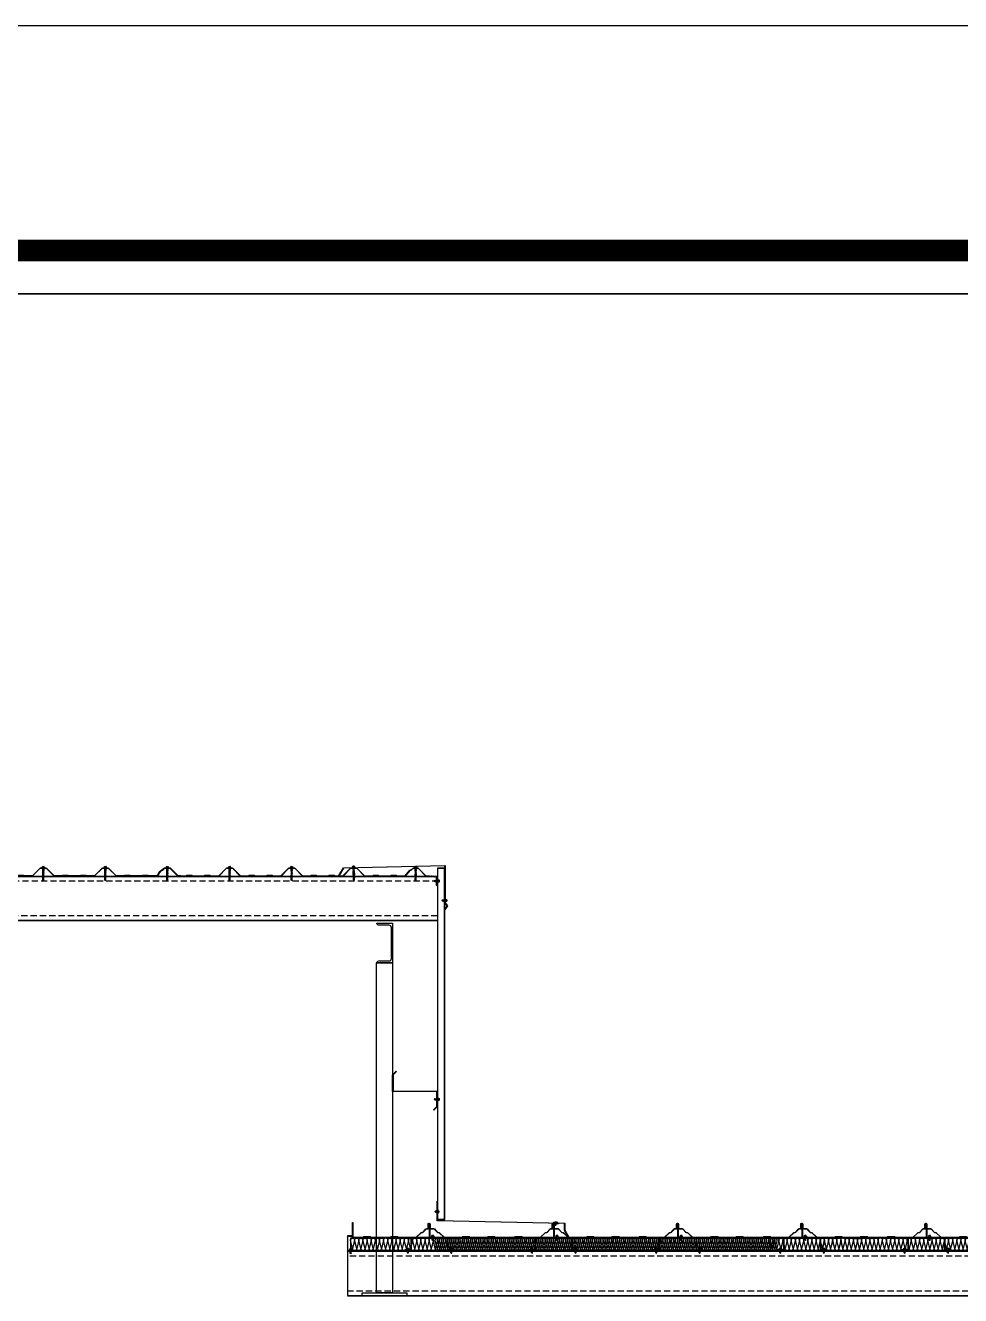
# Model space of a CAD drawing. Header units: inches. Extents: x 315041 to 662841, y -45540 to -35018.
# Drawn here: x 331220.1 to 331257.8, y -36212.3 to -36161.1 of the extents above; entities that cross this region are included whole.
import ezdxf

# ---------------------------------------------------------------- set-up
doc = ezdxf.new("R2010")
doc.units = ezdxf.units.IN
doc.header["$MEASUREMENT"] = 0
doc.linetypes.add('HIDDEN', pattern=[0.375, 0.25, -0.125])
for name, color, linetype in [('2', 2, 'Continuous'), ('3', 3, 'Continuous'), ('7', 7, 'Continuous'), ('BAO KHUNG', 31, 'Continuous'), ('DIM', 8, 'Continuous'), ('flashing', 6, 'Continuous'), ('FLAT BAR', 1, 'Continuous'), ('STRUCTURE', 1, 'Continuous')]:
    doc.layers.add(name, color=color, linetype=linetype)

# ---------------------------------------------------------------- blocks, each defined once
blk = doc.blocks.new('Short_Self_drilling')
at = {"layer": 'STRUCTURE', "color": 1, "linetype": 'Continuous'}
for p, q in [((6.4, 1.7), (-6.4, 1.7)), ((5.1, 3.8), (-5.1, 3.8)), ((-2.6, 2.9), (-5.1, 2.9)), ((-3.4, 3.8), (-3.4, 6.8)), ((3, 7.2), (-3, 7.2)), ((2.6, 2.9), (-2.6, 2.9)), ((-2.1, 2.8), (-2.1, 2.9)), ((6.3, 0), (0, 0)), ((2.2, 2.8), (2.2, 2.9)), ((2.2, -0.5), (2.2, 0)), ((5.1, 2.9), (2.6, 2.9)), ((3.4, 3.8), (3.4, 6.8)), ((3, -1.2), (-2.7, -0.2)), ((3, -2.7), (-2.7, -1.8)), ((3, -4.2), (-2.7, -3.3)), ((3, -5.8), (-2.7, -4.8)), ((3, -7.3), (-2.7, -6.3)), ((-1.9, -8), (-2.7, -7.9)), ((-2.1, -1.4), (-2.1, -0.9)), ((-2.1, -2.9), (-2.1, -2.4)), ((-2.1, -4.4), (-2.1, -3.9)), ((-2.1, -6), (-2.1, -5.4)), ((-2.1, -7.5), (-2.1, -7)), ((-2.1, -12.3), (-2.1, -8.5)), ((3, -8.8), (-1.1, -8.1)), ((2.1, -12.3), (2.1, -9.1)), ((2.2, -2), (2.2, -1.5)), ((2.2, -3.6), (2.2, -3)), ((2.2, -5.1), (2.2, -4.6)), ((2.2, -6.6), (2.2, -6.1)), ((2.2, -8.1), (2.2, -7.6))]:
    blk.add_line(p, q, dxfattribs=at)
blk.add_lwpolyline([(6.4, 1.3), (6.4, 1.7), (2.1, 2.8), (-2.1, 2.8), (-6.4, 1.7), (-6.4, 1.3)], close=True, dxfattribs=at)
for points in [[(-6.4, 1.3, -0.088869), (-6.3, 0), (0, 0)], [(-0.1, 3.8), (-0.3, 6.2, 0.338878), (-3.1, 6.2), (-3.3, 3.8)], [(3.3, 3.8), (3.1, 6.2, 0.338878), (0.3, 6.2), (0.1, 3.8)], [(2.1, -12.3), (0.2, -14.2, -0.333596), (-0.2, -14.2), (-2.1, -12.3)], [(-0.1, -14), (-1, -12.2, -0.148657), (-1.4, -11.2), (-2, -7.7, -0.815006), (-1.2, -7.8, 0.150833), (-0.8, -8.7)], [(2.1, -12.3), (1.7, -11.7, 0.52242), (0.9, -11.7), (-0.2, -14.2)]]:
    blk.add_lwpolyline(points, format="xyb", dxfattribs=at)
for points in [[(3, -1.2), (2.2, -1.5), (-2.1, -0.8), (-2.7, -0.2), (-2.4, 0)], [(3, -2.7), (2.2, -3), (-2.1, -2.4), (-2.7, -1.8), (-2.1, -1.4), (2.2, -2), (3, -2.7)], [(3, -4.2), (2.2, -4.6), (-2.1, -3.9), (-2.7, -3.3), (-2.1, -2.9), (2.2, -3.6), (3, -4.2)], [(3, -5.8), (2.2, -6.1), (-2.1, -5.4), (-2.7, -4.8), (-2.1, -4.4), (2.2, -5.1), (3, -5.8)], [(3, -7.3), (2.2, -7.6), (-2.1, -7), (-2.7, -6.3), (-2.1, -6), (2.2, -6.6), (3, -7.3)], [(-1.8, -8.5), (-2.1, -8.5), (-2.7, -7.9), (-2.1, -7.5), (-1.8, -7.5)], [(-1.3, -7.6), (2.2, -8.1), (3, -8.8)], [(-1.2, 0), (2.2, -0.5), (3, -1.2)], [(3, -8.8), (2.2, -9.1), (-0.8, -8.7)]]:
    blk.add_lwpolyline(points, dxfattribs=at)
for centre, radius, start, end in [((-5, 3.3), 0.455, 109.7949, 250.2674), ((-3, 6.8), 0.429, 90.0311, 180.0311), ((3, 6.8), 0.429, 0.0311, 90.0311), ((5.1, 3.3), 0.435, 279.7276, 80.3347), ((10, 0.2), 3.74, 162.2963, 182.6103)]:
    blk.add_arc(centre, radius, start, end, dxfattribs=at)
blk = doc.blocks.new('A$C5F901649')
at = {"color": 3, "ltscale": 15}
blk.add_lwpolyline([(39.2, 32.6), (34, 32.6, -0.414214), (33.7, 32.9), (33.7, 38.9, 1), (31.7, 38.9), (31.7, 34.1, 0.564916), (32.7, 34.1), (32.7, 36.8), (33, 36.8), (33, 34.1, -0.737932), (31.3, 34.1), (31.3, 38.9, -1), (34, 38.9), (34, 32.9), (39.2, 32.9, -0.207596), (39.9, 32.6), (44.2, 28, 0.207596), (44.5, 27.9), (45.8, 27.9, -0.246585), (46.6, 27.5), (52.9, 21.7, 0.246585), (53.2, 21.6), (76.4, 21.6, 0.095415), (76.5, 21.6), (77.9, 22.2, -0.095415), (78.3, 22.2), (86.4, 22.2, -0.095415), (86.7, 22.2), (88.2, 21.6, 0.095415), (88.3, 21.6), (110.2, 21.6, 0.095415), (110.3, 21.6), (111.8, 22.2, -0.095415), (112.1, 22.2), (120.2, 22.2, -0.095415), (120.6, 22.2), (122, 21.6, 0.095415), (122.1, 21.6), (146.7, 21.6, 0.095415), (146.8, 21.6), (148.3, 22.2, -0.095415), (148.6, 22.2), (156.7, 22.2, -0.095415), (157.1, 22.2), (158.5, 21.6, 0.095415), (158.6, 21.6), (181.8, 21.6, 0.246585), (182.1, 21.7), (188.4, 27.5, -0.246585), (189.2, 27.9), (190.5, 27.9, 0.207596), (190.8, 28), (195.1, 32.6, -0.207596), (195.8, 32.9), (200, 32.9), (200, 38.9, 1), (199.3, 38.9), (199.3, 34.9, 1), (199.5, 34.9, -0.067331), (199.4, 35.9), (199.4, 37.3), (199.7, 37.3), (199.7, 36, 0.039103), (199.9, 34.9, -1), (199, 34.9), (199, 38.9, -1), (200.3, 38.9), (200.3, 32.9, -0.414214), (200, 32.6), (195.8, 32.6, 0.207596), (195.3, 32.4), (191, 27.8, -0.207596), (190.5, 27.6), (189.2, 27.6, 0.246585), (188.6, 27.3), (182.4, 21.5, -0.246585), (181.8, 21.2), (158.6, 21.2, -0.095415), (158.4, 21.3), (157, 21.9, 0.095415), (156.7, 21.9), (148.6, 21.9, 0.095415), (148.4, 21.9), (147, 21.3, -0.095415), (146.7, 21.2), (122.1, 21.2, -0.095415), (121.9, 21.3), (120.5, 21.9, 0.095415), (120.2, 21.9), (112.1, 21.9, 0.095415), (111.9, 21.9), (110.5, 21.3, -0.095415), (110.2, 21.2), (88.3, 21.2, -0.095415), (88, 21.3), (86.6, 21.9, 0.095415), (86.4, 21.9), (78.3, 21.9, 0.095415), (78, 21.9), (76.6, 21.3, -0.095415), (76.4, 21.2), (53.2, 21.2, -0.246585), (52.6, 21.5), (46.4, 27.3, 0.246585), (45.8, 27.6), (44.5, 27.6, -0.207596), (44, 27.8), (39.7, 32.4, 0.207596)], format="xyb", close=True, dxfattribs=at)
at = {"layer": 'FLAT BAR'}
blk.add_lwpolyline([(33.3, 38.9, 1), (32, 38.9), (32, 35), (31.7, 35), (31.7, 38.9, -1), (33.7, 38.9), (33.7, 32.6), (38.8, 32.6), (38.8, 32.2), (33.7, 32.2), (33.7, 21.6), (41.8, 21.6), (41.8, 21.2), (33.3, 21.2)], format="xyb", close=True, dxfattribs=at)
at = {"layer": 'FLAT BAR', "linetype": 'Continuous'}
blk.add_lwpolyline([(66.7, 4.6), (58.3, 4.6), (58.3, 21.2), (8.3, 21.2), (8.3, 4.6), (0, 4.6), (0, 3.6), (9.3, 3.6), (9.3, 20.2), (57.3, 20.2), (57.3, 3.6), (66.7, 3.6)], close=True, dxfattribs=at)
at = {"color": 1}
for p, xscale, yscale, zscale, rotation in [((37.7, 21.6), 0.3199999990920701, 0.3200000000651926, 0.3200000002560967, 359.9688729036745), ((4.2, 4.6), -0.3200000000824856, 0.3199999998323619, 0.32, 0.03112738804631476), ((62.5, 4.6), -0.3200000000824856, 0.3199999998323619, 0.32, 0.03112738804631476)]:
    blk.add_blockref('Short_Self_drilling', p, dxfattribs=dict(at, xscale=xscale, yscale=yscale, zscale=zscale, rotation=rotation))
blk = doc.blocks.new('A$C26A6701F')
at = {"layer": 'STRUCTURE', "color": 1, "linetype": 'Continuous'}
for p, q in [((0, 17.2), (1.3, 17.5)), ((0, 17.1), (0, 17.2)), ((0, 17.2), (4, 17.2)), ((4, 17.1), (0, 17.1)), ((0.4, 17.8), (3.6, 17.8)), ((0.4, 17.6), (1.2, 17.6)), ((0.9, 17.8), (0.9, 18.8)), ((1, 17.8), (1, 18.6)), ((1.1, 18.9), (2.9, 18.9)), ((1.2, 17.6), (2.8, 17.6)), ((1.3, 17.5), (1.3, 17.6)), ((1.3, 17.5), (2.7, 17.5)), ((1.9, 18.6), (2, 17.8)), ((2, 17.8), (2.1, 18.6)), ((2.7, 17.5), (2.7, 17.6)), ((2.7, 17.5), (4, 17.2)), ((2.8, 17.6), (3.6, 17.6)), ((3, 18.6), (3, 17.8)), ((3.1, 17.8), (3.1, 18.8)), ((4, 17.2), (4, 17.1)), ((3.9, 16.7), (0.1, 16.7)), ((1, 6.2), (2.8, 6.5)), ((1.3, 6.4), (1, 6.2)), ((1, 6.2), (1.3, 6.1)), ((1.3, 6), (1, 5.8)), ((1, 5.8), (2.8, 6)), ((1, 5.8), (1.3, 5.6)), ((1, 5.3), (2.8, 5.6)), ((1.3, 5.5), (1, 5.3)), ((1, 5.3), (1.3, 5.2)), ((1, 4.8), (2.8, 5.1)), ((1.3, 5), (1, 4.8)), ((1, 4.8), (1.3, 4.7)), ((1, 4.3), (2.8, 4.6)), ((1.3, 4.5), (1, 4.3)), ((1, 4.3), (1.3, 4.2)), ((1.3, 4.1), (1, 3.9)), ((1, 3.9), (2.8, 4.1)), ((1, 3.9), (1.3, 3.8)), ((1.3, 3.6), (1, 3.4)), ((1, 3.4), (2.3, 3.6)), ((1, 3.4), (1.3, 3.3)), ((1.2, 16.7), (1.1, 16.7)), ((1.1, 16.7), (1.4, 16.6)), ((1.1, 16.7), (1.4, 16.7)), ((1.1, 16.2), (2.9, 16.5)), ((1.4, 16.4), (1.1, 16.2)), ((1.1, 16.2), (1.4, 16.1)), ((1.1, 15.7), (2.9, 16)), ((1.4, 15.9), (1.1, 15.7)), ((1.1, 15.7), (1.4, 15.6)), ((1.4, 15.5), (1.1, 15.2)), ((1.1, 15.2), (2.9, 15.5)), ((1.1, 15.2), (1.4, 15.1)), ((1.4, 15), (1.1, 14.8)), ((1.1, 14.8), (2.9, 15)), ((1.1, 14.8), (1.4, 14.7)), ((1.1, 14.3), (2.9, 14.6)), ((1.4, 14.5), (1.1, 14.3)), ((1.1, 14.3), (1.4, 14.2)), ((1.1, 13.8), (2.9, 14.1)), ((1.4, 14), (1.1, 13.8)), ((1.1, 13.8), (1.4, 13.7)), ((1.4, 13.6), (1.1, 13.3)), ((1.1, 13.3), (2.9, 13.6)), ((1.1, 13.3), (1.4, 13.2)), ((1.1, 12.9), (2.9, 13.2)), ((1.4, 13.1), (1.1, 12.9)), ((1.1, 12.9), (1.4, 12.8)), ((1.1, 12.4), (2.9, 12.7)), ((1.4, 12.6), (1.1, 12.4)), ((1.1, 12.4), (1.4, 12.3)), ((1.1, 11.9), (2.9, 12.2)), ((1.4, 12.1), (1.1, 11.9)), ((1.1, 11.9), (1.4, 11.8)), ((1.4, 11.7), (1.1, 11.5)), ((1.1, 11.5), (2.9, 11.7)), ((1.1, 11.5), (1.4, 11.3)), ((1.1, 11), (2.9, 11.3)), ((1.4, 11.2), (1.1, 11)), ((1.1, 11), (1.3, 10.9)), ((1.1, 10.5), (2.9, 10.8)), ((1.4, 10.7), (1.1, 10.5)), ((1.1, 10.5), (1.3, 10.4)), ((1.1, 10), (2.9, 10.3)), ((1.3, 10.2), (1.1, 10)), ((1.1, 10), (1.3, 9.9)), ((1.3, 9.8), (1.1, 9.6)), ((1.1, 9.6), (2.9, 9.8)), ((1.1, 9.6), (1.3, 9.4)), ((1.1, 9.1), (2.8, 9.4)), ((1.3, 9.3), (1.1, 9.1)), ((1.1, 9.1), (1.3, 9)), ((1.1, 8.6), (2.8, 8.9)), ((1.3, 8.8), (1.1, 8.6)), ((1.1, 8.6), (1.3, 8.5)), ((1.1, 8.1), (2.8, 8.4)), ((1.3, 8.3), (1.1, 8.1)), ((1.1, 8.1), (1.3, 8)), ((1.3, 7.9), (1.1, 7.7)), ((1.1, 7.7), (2.8, 7.9)), ((1.1, 7.7), (1.3, 7.5)), ((1.1, 7.2), (2.8, 7.5)), ((1.3, 7.4), (1.1, 7.2)), ((1.1, 7.2), (1.3, 7.1)), ((1.1, 6.7), (2.8, 7)), ((1.3, 6.9), (1.1, 6.7)), ((1.1, 6.7), (1.3, 6.6)), ((1.3, 10.7), (1.3, 10.9)), ((1.3, 10.4), (2.7, 10.6)), ((2.7, 10.4), (1.3, 10.2)), ((1.3, 10.2), (1.3, 10.4)), ((1.3, 9.9), (2.7, 10.1)), ((2.7, 9.9), (1.3, 9.8)), ((1.3, 9.9), (1.3, 9.8)), ((1.3, 9.4), (2.7, 9.6)), ((2.6, 9.5), (1.3, 9.3)), ((1.3, 9.3), (1.3, 9.4)), ((1.3, 9), (2.7, 9.2)), ((2.6, 9), (1.3, 8.8)), ((1.3, 8.8), (1.3, 9)), ((1.3, 8.5), (2.7, 8.7)), ((2.6, 8.5), (1.3, 8.3)), ((1.3, 8.3), (1.3, 8.5)), ((1.3, 8), (2.7, 8.2)), ((2.6, 8), (1.3, 7.9)), ((1.3, 7.9), (1.3, 8)), ((1.3, 7.5), (2.7, 7.7)), ((2.6, 7.6), (1.3, 7.4)), ((1.3, 7.4), (1.3, 7.5)), ((1.3, 7.1), (2.7, 7.3)), ((2.6, 7.1), (1.3, 6.9)), ((1.3, 6.9), (1.3, 7.1)), ((1.3, 6.6), (2.7, 6.8)), ((2.6, 6.6), (1.3, 6.4)), ((1.3, 6.4), (1.3, 6.6)), ((1.3, 6.1), (2.6, 6.3)), ((2.6, 6.1), (1.3, 6)), ((1.3, 6), (1.3, 6.1)), ((1.3, 5.6), (2.6, 5.8)), ((2.6, 5.7), (1.3, 5.5)), ((1.3, 5.5), (1.3, 5.6)), ((1.3, 5.2), (2.6, 5.4)), ((2.6, 5.2), (1.3, 5)), ((1.3, 5), (1.3, 5.2)), ((1.3, 4.7), (2.6, 4.9)), ((2.6, 4.7), (1.3, 4.5)), ((1.3, 4.5), (1.3, 4.7)), ((1.3, 4.2), (2.6, 4.4)), ((2.6, 4.3), (1.3, 4.1)), ((1.3, 4.1), (1.3, 4.2)), ((1.3, 3.8), (2.6, 3.9)), ((1.3, 3.6), (1.3, 3.8)), ((2.3, 3.7), (1.3, 3.6)), ((1.3, 3.3), (2.2, 3.4)), ((1.3, 0.6), (1.3, 3.3)), ((1.3, 0.6), (1.4, 0.8)), ((1.3, 0.6), (1.9, 0)), ((1.4, 16.6), (2.4, 16.7)), ((2.7, 16.6), (1.4, 16.4)), ((1.4, 16.4), (1.4, 16.6)), ((1.4, 16.1), (2.7, 16.3)), ((2.7, 16.1), (1.4, 15.9)), ((1.4, 15.9), (1.4, 16.1)), ((1.4, 15.6), (2.7, 15.8)), ((2.7, 15.6), (1.4, 15.5)), ((1.4, 15.5), (1.4, 15.6)), ((1.4, 15.1), (2.7, 15.3)), ((2.7, 15.2), (1.4, 15)), ((1.4, 15), (1.4, 15.1)), ((1.4, 14.7), (2.7, 14.9)), ((2.7, 14.7), (1.4, 14.5)), ((1.4, 14.5), (1.4, 14.7)), ((1.4, 14.2), (2.7, 14.4)), ((2.7, 14.2), (1.4, 14)), ((1.4, 14), (1.4, 14.2)), ((1.4, 13.7), (2.7, 13.9)), ((2.7, 13.7), (1.4, 13.6)), ((1.4, 13.6), (1.4, 13.7)), ((1.4, 13.2), (2.7, 13.4)), ((2.7, 13.3), (1.4, 13.1)), ((1.4, 13.2), (1.4, 13.1)), ((1.4, 12.8), (2.7, 13)), ((2.7, 12.8), (1.4, 12.6)), ((1.4, 12.6), (1.4, 12.8)), ((1.4, 12.3), (2.7, 12.5)), ((2.7, 12.3), (1.4, 12.1)), ((1.4, 12.1), (1.4, 12.3)), ((1.4, 11.8), (2.7, 12)), ((2.7, 11.8), (1.4, 11.7)), ((1.4, 11.7), (1.4, 11.8)), ((1.4, 11.3), (2.7, 11.5)), ((2.7, 11.4), (1.4, 11.2)), ((1.4, 11.2), (1.4, 11.3)), ((1.3, 10.9), (2.7, 11.1)), ((2.7, 10.9), (1.4, 10.7)), ((1.7, 0.8), (2, 0)), ((2, 0), (2.6, 0.6)), ((2, 0.1), (2.3, 0.6)), ((2.4, 1), (2.6, 3.7)), ((2.6, 3.8), (2.5, 3.8)), ((2.5, 3.6), (2.8, 3.7)), ((2.5, 3.5), (2.6, 3.5)), ((2.6, 9.5), (2.7, 9.6)), ((2.6, 9.5), (2.8, 9.4)), ((2.6, 9), (2.6, 9.2)), ((2.6, 9), (2.8, 8.9)), ((2.6, 8.5), (2.6, 8.7)), ((2.6, 8.5), (2.8, 8.4)), ((2.6, 8), (2.6, 8.2)), ((2.6, 8), (2.8, 7.9)), ((2.6, 7.6), (2.6, 7.7)), ((2.6, 7.6), (2.8, 7.5)), ((2.6, 7.1), (2.6, 7.3)), ((2.6, 7.1), (2.8, 7)), ((2.6, 6.6), (2.6, 6.8)), ((2.6, 6.6), (2.8, 6.5)), ((2.6, 6.3), (2.8, 6.5)), ((2.6, 6.1), (2.6, 6.3)), ((2.6, 6.1), (2.8, 6)), ((2.6, 5.8), (2.8, 6)), ((2.6, 5.7), (2.6, 5.8)), ((2.6, 5.7), (2.8, 5.6)), ((2.6, 5.4), (2.8, 5.6)), ((2.6, 5.2), (2.6, 5.4)), ((2.6, 5.2), (2.8, 5.1)), ((2.6, 4.9), (2.8, 5.1)), ((2.6, 4.7), (2.6, 4.9)), ((2.6, 4.7), (2.8, 4.6)), ((2.6, 4.4), (2.8, 4.6)), ((2.6, 4.3), (2.6, 4.4)), ((2.8, 4.1), (2.6, 4.3)), ((2.6, 3.9), (2.8, 4.1)), ((2.6, 3.8), (2.6, 3.9)), ((2.8, 3.7), (2.6, 3.8)), ((2.6, 3.5), (2.8, 3.7)), ((2.6, 0.6), (2.6, 3.5)), ((2.7, 16.6), (2.7, 16.7)), ((2.7, 16.6), (2.9, 16.5)), ((2.7, 16.3), (2.9, 16.5)), ((2.7, 16.1), (2.7, 16.3)), ((2.7, 16.1), (2.9, 16)), ((2.7, 15.8), (2.9, 16)), ((2.7, 15.6), (2.7, 15.8)), ((2.7, 15.6), (2.9, 15.5)), ((2.7, 15.3), (2.9, 15.5)), ((2.7, 15.2), (2.7, 15.3)), ((2.7, 15.2), (2.9, 15)), ((2.7, 14.9), (2.9, 15)), ((2.7, 14.7), (2.7, 14.9)), ((2.7, 14.7), (2.9, 14.6)), ((2.7, 14.4), (2.9, 14.6)), ((2.7, 14.2), (2.7, 14.4)), ((2.7, 14.2), (2.9, 14.1)), ((2.7, 13.9), (2.9, 14.1)), ((2.7, 13.7), (2.7, 13.9)), ((2.7, 13.7), (2.9, 13.6)), ((2.7, 13.4), (2.9, 13.6)), ((2.7, 13.4), (2.7, 13.3)), ((2.7, 13.3), (2.9, 13.2)), ((2.7, 13), (2.9, 13.2)), ((2.7, 12.8), (2.7, 13)), ((2.7, 12.8), (2.9, 12.7)), ((2.7, 12.5), (2.9, 12.7)), ((2.7, 12.3), (2.7, 12.5)), ((2.7, 12.3), (2.9, 12.2)), ((2.7, 12), (2.9, 12.2)), ((2.7, 11.8), (2.7, 12)), ((2.7, 11.8), (2.9, 11.7)), ((2.7, 11.5), (2.9, 11.7)), ((2.7, 11.4), (2.7, 11.5)), ((2.7, 11.4), (2.9, 11.3)), ((2.7, 11.1), (2.9, 11.3)), ((2.7, 10.9), (2.7, 11.1)), ((2.7, 10.9), (2.9, 10.8)), ((2.7, 10.6), (2.9, 10.8)), ((2.7, 10.4), (2.7, 10.6)), ((2.7, 10.4), (2.9, 10.3)), ((2.7, 10.1), (2.9, 10.3)), ((2.7, 10.1), (2.7, 9.9)), ((2.7, 9.9), (2.9, 9.8)), ((2.7, 9.6), (2.9, 9.8)), ((2.7, 9.2), (2.8, 9.4)), ((2.7, 8.7), (2.8, 8.9)), ((2.7, 8.2), (2.8, 8.4)), ((2.7, 7.7), (2.8, 7.9)), ((2.7, 7.3), (2.8, 7.5)), ((2.7, 6.8), (2.8, 7))]:
    blk.add_line(p, q, dxfattribs=at)
for centre, major_axis, ratio, start_param, end_param in [((-1.1, 16.7), (-0.822, 0.822), 1, 3.915086, 4.236522), ((0.4, 17.7), (0.0956, 0.0956), 1, 0.954633, 3.757756), ((1.1, 18.8), (-0.0943, 0.0943), 1, -0.785398, 0.785398), ((1.5, 18), (0.508, 0.508), 1, 0.131933, 1.438864), ((2.5, 18), (0.508, 0.508), 1, 0.131933, 1.438864), ((2.9, 18.8), (-0.0943, 0.0943), 1, 3.926991, 5.497787), ((3.6, 17.7), (-0.1, 0.1), 1, 2.701137, 5.152845), ((5.1, 16.7), (-1.15, 0.17), 0.90746, -0.177273, 0.177273), ((1.5, 0.7), (0.111, 0.111), 1, 6.085329, 8.011019), ((1.9, 0.1), (0.0625, 0.0625), 1, 3.247504, 4.535451), ((1.8, 3.7), (0.363, 0.363), 1, 4.808661, 5.407478), ((2.4, 3.7), (0.0836, 0.0836), 1, 5.766736, 8.502032), ((1.8, 1), (0.416, 0.416), 1, 4.859665, 5.449971)]:
    blk.add_ellipse(centre, major_axis=major_axis, ratio=ratio, start_param=start_param, end_param=end_param, dxfattribs=at)
blk = doc.blocks.new('A$C447833C5')
at = {"color": 3, "ltscale": 15}
blk.add_lwpolyline([(363.6, 6.1), (359.5, 6.1), (349.2, 16.4), (342.8, 16.4), (340, 13.8), (338.3, 13.8), (331.8, 6.1), (321, 6.1), (319.8, 6.7), (313.3, 6.7), (312.1, 6.1), (296.9, 6.1), (295.7, 6.7), (289.2, 6.7), (288, 6.1), (277.2, 6.1), (266.8, 16.4), (258.8, 16.4), (248.4, 6.1), (237.6, 6.1), (236.4, 6.7), (229.9, 6.7), (228.7, 6.1), (213.5, 6.1), (212.3, 6.7), (205.8, 6.7), (204.6, 6.1), (193.9, 6.1), (183.6, 16.4), (175.5, 16.4), (165.2, 6.1), (154.4, 6.1), (153.1, 6.7), (146.6, 6.7), (145.4, 6.1), (130.2, 6.1), (129, 6.7), (122.5, 6.7), (121.3, 6.1), (110.6, 6.1), (100.2, 16.4), (92.1, 16.4), (81.8, 6.1), (70.9, 6.1), (69.7, 6.7), (63.2, 6.7), (62, 6.1), (46.8, 6.1), (45.6, 6.7), (39.1, 6.7), (37.9, 6.1), (27.1, 6.1), (16.8, 16.4), (8.8, 16.4), (1.9, 11.2), (0.3, 6), (0, 6), (1.6, 11.3), (8.6, 16.7), (17, 16.7), (27.3, 6.4), (37.8, 6.4), (39, 7), (45.7, 7), (46.9, 6.4), (61.9, 6.4), (63.1, 7), (69.8, 7), (71, 6.4), (81.6, 6.4), (92, 16.7), (100.3, 16.7), (110.7, 6.4), (121.3, 6.4), (122.5, 7), (129.1, 7), (130.3, 6.4), (145.4, 6.4), (146.6, 7), (153.2, 7), (154.4, 6.4), (165.1, 6.4), (175.4, 16.7), (183.7, 16.7), (194, 6.4), (204.5, 6.4), (205.7, 7), (212.4, 7), (213.6, 6.4), (228.6, 6.4), (229.8, 7), (236.5, 7), (237.7, 6.4), (248.2, 6.4), (258.6, 16.7), (267, 16.7), (277.3, 6.4), (287.9, 6.4), (289.1, 7), (295.7, 7), (297, 6.4), (312, 6.4), (313.2, 7), (319.9, 7), (321.1, 6.4), (331.6, 6.4), (338.2, 14.1), (339.9, 14.1), (342.7, 16.7), (349.3, 16.7), (359.6, 6.4), (363.6, 6.4)], close=True, dxfattribs=at)
at = {"color": 9, "linetype": 'Continuous', "extrusion": (3.8442e-21, -5.24939e-09, 1)}
for p in [(94.2, 0, 0), (177.5, 0, 0), (260.8, 0, 0), (344, 0, 0)]:
    blk.add_blockref('A$C26A6701F', p, dxfattribs=at)
blk = doc.blocks.new('A$C2213260D')
at = {"color": 9, "ltscale": 0.5}
for points in [[(0, 8.3, -1), (3.3, 8.3), (1.7, 1.7)], [(6.7, 8.3), (5, 1.7), (3.3, 8.3, -1)], [(6.7, 8.3, -1), (10, 8.3), (8.3, 1.7)], [(10, 8.3, -1), (13.3, 8.3), (11.7, 1.7)], [(16.7, 8.3), (15, 1.7), (13.3, 8.3, -1)], [(16.7, 8.3, -1), (20, 8.3), (18.3, 1.7)], [(20, 8.3, -1), (23.3, 8.3), (21.7, 1.7)], [(26.7, 8.3), (25, 1.7), (23.3, 8.3, -1)], [(26.7, 8.5, -1), (30, 8.5), (28.3, 1.8)], [(30, 8.3, -1), (33.3, 8.3), (31.7, 1.7)], [(36.7, 8.3), (35, 1.7), (33.3, 8.3, -1)], [(36.7, 8.3, -1), (40, 8.3), (38.3, 1.7)], [(40, 8.3, -1), (43.3, 8.3), (41.7, 1.7)], [(46.7, 8.3), (45, 1.7), (43.3, 8.3, -1)], [(46.7, 8.3, -1), (50, 8.3), (48.3, 1.7)], [(50, 8.3, -1), (53.3, 8.3), (51.7, 1.7)], [(56.7, 8.3), (55, 1.7), (53.3, 8.3, -1)], [(56.7, 8.5, -1), (60, 8.5), (58.3, 1.8)], [(60, 8.3, -1), (63.3, 8.3), (61.7, 1.7)], [(66.7, 8.3), (65, 1.7), (63.3, 8.3, -1)], [(66.7, 8.3, -1), (70, 8.3), (68.3, 1.7)], [(70, 8.3, -1), (73.3, 8.3), (71.7, 1.7)], [(76.7, 8.3), (75, 1.7), (73.3, 8.3, -1)], [(76.7, 8.3, -1), (80, 8.3), (78.3, 1.7)], [(80, 8.3, -1), (83.3, 8.3), (81.7, 1.7)], [(86.7, 8.3), (85, 1.7), (83.3, 8.3, -1)], [(86.7, 8.5, -1), (90, 8.5), (88.3, 1.8)], [(90, 8.3, -1), (93.3, 8.3), (91.7, 1.7)], [(96.7, 8.3), (95, 1.7), (93.3, 8.3, -1)], [(96.7, 8.3, -1), (100, 8.3), (98.3, 1.7)], [(100, 8.3, -1), (103.3, 8.3), (101.7, 1.7)], [(106.7, 8.3), (105, 1.7), (103.3, 8.3, -1)], [(106.7, 8.3, -1), (110, 8.3), (108.3, 1.7)], [(110, 8.3, -1), (113.3, 8.3), (111.7, 1.7)], [(116.7, 8.3), (115, 1.7), (113.3, 8.3, -1)], [(116.7, 8.5, -1), (120, 8.5), (118.3, 1.8)], [(120, 8.3, -1), (123.3, 8.3), (121.7, 1.7)], [(126.7, 8.3), (125, 1.7), (123.3, 8.3, -1)], [(126.7, 8.3, -1), (130, 8.3), (128.3, 1.7)], [(130, 8.3, -1), (133.3, 8.3), (131.7, 1.7)], [(136.7, 8.3), (135, 1.7), (133.3, 8.3, -1)], [(136.7, 8.3, -1), (140, 8.3), (138.3, 1.7)], [(140, 8.3, -1), (143.3, 8.3), (141.7, 1.7)], [(146.7, 8.3), (145, 1.7), (143.3, 8.3, -1)], [(146.7, 8.5, -1), (150, 8.5), (148.3, 1.8)], [(150, 8.3, -1), (153.3, 8.3), (151.7, 1.7)], [(156.7, 8.3), (155, 1.7), (153.3, 8.3, -1)], [(156.7, 8.3, -1), (160, 8.3), (158.3, 1.7)], [(160, 8.3, -1), (163.3, 8.3), (161.7, 1.7)], [(166.7, 8.3), (165, 1.7), (163.3, 8.3, -1)], [(166.7, 8.3, -1), (170, 8.3), (168.3, 1.7)], [(170, 8.3, -1), (173.3, 8.3), (171.7, 1.7)], [(176.7, 8.3), (175, 1.7), (173.3, 8.3, -1)], [(176.7, 8.5, -1), (180, 8.5), (178.3, 1.8)], [(180, 8.3, -1), (183.3, 8.3), (181.7, 1.7)], [(186.7, 8.3), (185, 1.7), (183.3, 8.3, -1)], [(186.7, 8.3, -1), (190, 8.3), (188.3, 1.7)], [(190, 8.3, -1), (193.3, 8.3), (191.7, 1.7)], [(196.7, 8.3), (195, 1.7), (193.3, 8.3, -1)], [(196.7, 8.3, -1), (200, 8.3), (198.3, 1.7)], [(200, 8.3, -1), (203.3, 8.3), (201.7, 1.7)], [(206.7, 8.3), (205, 1.7), (203.3, 8.3, -1)], [(206.7, 8.5, -1), (210, 8.5), (208.3, 1.8)], [(210, 8.3, -1), (213.3, 8.3), (211.7, 1.7)], [(216.7, 8.3), (215, 1.7), (213.3, 8.3, -1)], [(216.7, 8.3, -1), (220, 8.3), (218.3, 1.7)], [(220, 8.3, -1), (223.3, 8.3), (221.7, 1.7)], [(226.7, 8.3), (225, 1.7), (223.3, 8.3, -1)], [(226.7, 8.3, -1), (230, 8.3), (228.3, 1.7)], [(230, 8.3, -1), (233.3, 8.3), (231.7, 1.7)], [(236.7, 8.3), (235, 1.7), (233.3, 8.3, -1)], [(236.7, 8.5, -1), (240, 8.5), (238.3, 1.8)], [(240, 8.3, -1), (243.3, 8.3), (241.7, 1.7)], [(246.7, 8.3), (245, 1.7), (243.3, 8.3, -1)], [(246.7, 8.3, -1), (250, 8.3), (248.3, 1.7)], [(250, 8.3, -1), (253.3, 8.3), (251.7, 1.7)], [(256.7, 8.3), (255, 1.7), (253.3, 8.3, -1)], [(256.7, 8.3, -1), (260, 8.3), (258.3, 1.7)], [(260, 8.3, -1), (263.3, 8.3), (261.7, 1.7)], [(266.7, 8.3), (265, 1.7), (263.3, 8.3, -1)], [(266.7, 8.5, -1), (270, 8.5), (268.3, 1.8)], [(270, 8.3, -1), (273.3, 8.3), (271.7, 1.7)], [(276.7, 8.3), (275, 1.7), (273.3, 8.3, -1)], [(276.7, 8.3, -1), (280, 8.3), (278.3, 1.7)], [(280, 8.3, -1), (283.3, 8.3), (281.7, 1.7)], [(286.7, 8.3), (285, 1.7), (283.3, 8.3, -1)], [(286.7, 8.3, -1), (290, 8.3), (288.3, 1.7)], [(290, 8.3, -1), (293.3, 8.3), (291.7, 1.7)], [(296.7, 8.3), (295, 1.7), (293.3, 8.3, -1)], [(296.7, 8.5, -1), (300, 8.5), (298.3, 1.8)], [(300, 8.3, -1), (303.3, 8.3), (301.7, 1.7)], [(306.7, 8.3), (305, 1.7), (303.3, 8.3, -1)], [(306.7, 8.3, -1), (310, 8.3), (308.3, 1.7)], [(310, 8.3, -1), (313.3, 8.3), (311.7, 1.7)], [(316.7, 8.3), (315, 1.7), (313.3, 8.3, -1)], [(316.7, 8.3, -1), (320, 8.3), (318.3, 1.7)], [(320, 8.3, -1), (323.3, 8.3), (321.7, 1.7)], [(326.7, 8.3), (325, 1.7), (323.3, 8.3, -1)], [(326.7, 8.5, -1), (330, 8.5), (328.3, 1.8)], [(330, 8.3, -1), (333.3, 8.3), (331.7, 1.7)], [(333.3, 8.3, -1), (336.7, 8.3), (335, 1.7)], [(336.7, 8.2, -1), (340, 8.2), (338.3, 1.5)], [(340, 8.2, -1), (343.3, 8.2), (341.7, 1.5)]]:
    blk.add_lwpolyline(points, format="xyb", close=True, dxfattribs=at)
for points in [[(8.3, 1.7, -1), (5, 1.7, -1), (1.7, 1.7, -0.414214), (0, 0, -0.414214)], [(18.3, 1.7, -1), (15, 1.7, -1), (11.7, 1.7, -1), (8.3, 1.7)], [(30, 0, -0.414214), (28.3, 1.7, -1), (25, 1.7, -1), (21.7, 1.7, -1), (18.3, 1.7)], [(38.3, 1.7, -1), (35, 1.7, -1), (31.7, 1.7, -0.414214), (30, 0, -0.414214)], [(48.3, 1.7, -1), (45, 1.7, -1), (41.7, 1.7, -1), (38.3, 1.7)], [(60, 0, -0.414214), (58.3, 1.7, -1), (55, 1.7, -1), (51.7, 1.7, -1), (48.3, 1.7)], [(68.3, 1.7, -1), (65, 1.7, -1), (61.7, 1.7, -0.414214), (60, 0, -0.414214)], [(78.3, 1.7, -1), (75, 1.7, -1), (71.7, 1.7, -1), (68.3, 1.7)], [(90, 0, -0.414214), (88.3, 1.7, -1), (85, 1.7, -1), (81.7, 1.7, -1), (78.3, 1.7)], [(98.3, 1.7, -1), (95, 1.7, -1), (91.7, 1.7, -0.414214), (90, 0, -0.414214)], [(108.3, 1.7, -1), (105, 1.7, -1), (101.7, 1.7, -1), (98.3, 1.7)], [(120, 0, -0.414214), (118.3, 1.7, -1), (115, 1.7, -1), (111.7, 1.7, -1), (108.3, 1.7)], [(128.3, 1.7, -1), (125, 1.7, -1), (121.7, 1.7, -0.414214), (120, 0, -0.414214)], [(138.3, 1.7, -1), (135, 1.7, -1), (131.7, 1.7, -1), (128.3, 1.7)], [(150, 0, -0.414214), (148.3, 1.7, -1), (145, 1.7, -1), (141.7, 1.7, -1), (138.3, 1.7)], [(158.3, 1.7, -1), (155, 1.7, -1), (151.7, 1.7, -0.414214), (150, 0, -0.414214)], [(168.3, 1.7, -1), (165, 1.7, -1), (161.7, 1.7, -1), (158.3, 1.7)], [(180, 0, -0.414214), (178.3, 1.7, -1), (175, 1.7, -1), (171.7, 1.7, -1), (168.3, 1.7)], [(188.3, 1.7, -1), (185, 1.7, -1), (181.7, 1.7, -0.414214), (180, 0, -0.414214)], [(198.3, 1.7, -1), (195, 1.7, -1), (191.7, 1.7, -1), (188.3, 1.7)], [(210, 0, -0.414214), (208.3, 1.7, -1), (205, 1.7, -1), (201.7, 1.7, -1), (198.3, 1.7)], [(218.3, 1.7, -1), (215, 1.7, -1), (211.7, 1.7, -0.414214), (210, 0, -0.414214)], [(228.3, 1.7, -1), (225, 1.7, -1), (221.7, 1.7, -1), (218.3, 1.7)], [(240, 0, -0.414214), (238.3, 1.7, -1), (235, 1.7, -1), (231.7, 1.7, -1), (228.3, 1.7)], [(248.3, 1.7, -1), (245, 1.7, -1), (241.7, 1.7, -0.414214), (240, 0, -0.414214)], [(258.3, 1.7, -1), (255, 1.7, -1), (251.7, 1.7, -1), (248.3, 1.7)], [(270, 0, -0.414214), (268.3, 1.7, -1), (265, 1.7, -1), (261.7, 1.7, -1), (258.3, 1.7)], [(278.3, 1.7, -1), (275, 1.7, -1), (271.7, 1.7, -0.414214), (270, 0, -0.414214)], [(288.3, 1.7, -1), (285, 1.7, -1), (281.7, 1.7, -1), (278.3, 1.7)], [(300, 0, -0.414214), (298.3, 1.7, -1), (295, 1.7, -1), (291.7, 1.7, -1), (288.3, 1.7)], [(308.3, 1.7, -1), (305, 1.7, -1), (301.7, 1.7, -0.414214), (300, 0, -0.414214)], [(318.3, 1.7, -1), (315, 1.7, -1), (311.7, 1.7, -1), (308.3, 1.7)], [(330, 0, -0.414214), (328.3, 1.7, -1), (325, 1.7, -1), (321.7, 1.7, -1), (318.3, 1.7)], [(338.3, 1.7, -1), (335, 1.7, -1), (331.7, 1.7, -0.414214), (330, 0, -0.414214)], [(341.7, 1.5, -1), (338.3, 1.5)]]:
    blk.add_lwpolyline(points, format="xyb", dxfattribs=at)
blk = doc.blocks.new('SideLap')
at = {"layer": 'STRUCTURE', "color": 1, "linetype": 'Continuous'}
for p, q in [((15, 16), (0, 0)), ((20, 6), (0, -3)), ((15, 16), (20, 12)), ((15, 16), (40, 16)), ((42, 30), (40, 16)), ((40, 16), (44, -8)), ((48, 16), (42, 30)), ((42, 30), (48, -10)), ((52, -11), (48, 16)), ((48, 16), (52, 16)), ((54, 30), (52, 16)), ((52, 16), (57, -18)), ((60, 16), (54, 30)), ((54, 30), (64, -33)), ((65, -18), (60, 16)), ((60, 16), (64, 16)), ((66, 30), (64, 16)), ((64, 16), (69, -18)), ((72, 16), (66, 30)), ((66, 30), (76, -33)), ((77, -18), (72, 16)), ((72, 16), (76, 16)), ((78, 31), (76, 16)), ((76, 16), (81, -18)), ((84, 16), (78, 31)), ((78, 31), (88, -33)), ((89, -18), (84, 16)), ((84, 16), (88, 16)), ((90, 30), (88, 16)), ((88, 16), (93, -18)), ((96, 16), (90, 30)), ((90, 30), (100, -33)), ((101, -18), (96, 16)), ((96, 16), (100, 16)), ((102, 30), (100, 16)), ((100, 16), (105, -18)), ((108, 16), (102, 30)), ((102, 30), (112, -33)), ((112, -11), (108, 16)), ((108, 16), (112, 16)), ((112, -51), (112, 48)), ((122, -52), (122, 49)), ((122, 49), (126, 49)), ((126, 49), (134, 16)), ((126, 49), (126, -52)), ((134, 16), (134, -18)), ((134, 16), (135, 16)), ((135, 39), (135, 19)), ((135, 19), (135, -22)), ((142, 39), (142, -42)), ((142, 26), (165, 26)), ((142, 25), (161, 23)), ((161, 1), (142, -1)), ((169, 22), (169, -25)), ((0, -3), (15, -18)), ((2, -2), (16, -10)), ((15, -18), (45, -18)), ((24, -12), (51, -17)), ((45, -16), (45, -18)), ((45, -18), (52, -33)), ((49, -16), (52, -33)), ((52, -33), (53, -18)), ((53, -18), (53, -16)), ((53, -18), (57, -18)), ((57, -18), (64, -33)), ((64, -33), (65, -18)), ((65, -18), (69, -18)), ((69, -18), (76, -33)), ((76, -33), (77, -18)), ((77, -18), (81, -18)), ((81, -18), (88, -33)), ((88, -33), (89, -18)), ((89, -18), (93, -18)), ((93, -18), (100, -33)), ((100, -33), (101, -18)), ((101, -18), (105, -18)), ((105, -18), (112, -33)), ((112, -33), (112, -20)), ((126, -52), (122, -52)), ((134, -18), (126, -52)), ((134, -18), (135, -18)), ((135, -22), (135, -42)), ((142, -2), (161, -4)), ((161, -26), (142, -28)), ((142, -28), (165, -28))]:
    blk.add_line(p, q, dxfattribs=at)
for centre, radius, start, end in [((18, 9), 3.99, 304.2302, 54.5641), ((113, 77), 29.4, 267.4208, 287.7348), ((138, 39), 3.42, 9.6964, 170.3036), ((147, 12), 18.2, 322.5592, 37.4408), ((165, 22), 3.38, 0, 90), ((2, -1), 2.24, 141.6348, 215.4287), ((24, 2), 14.9, 234.0048, 267.8268), ((52, 2), 13, 231.0825, 265.3922), ((51, -14), 2.99, 285.9762, 82.6971), ((113, -80), 29.4, 72.2652, 92.5792), ((138, -41), 3.59, 199.7637, 340.2363), ((147, -15), 18.2, 322.5592, 37.4408), ((165, -25), 3.38, 270, 0)]:
    blk.add_arc(centre, radius, start, end, dxfattribs=at)
blk = doc.blocks.new('A$C75D82031')
at = {"layer": '2', "color": 157, "linetype": 'Continuous'}
blk.add_lwpolyline([(0, 420), (594, 420), (594, 0), (0, 0)], close=True, dxfattribs=at)
at = {"layer": '7', "color": 147, "linetype": 'Continuous'}
blk.add_lwpolyline([(12.331, 57.61), (581.669, 57.61), (581.669, 409.19), (12.331, 409.19)], close=True, dxfattribs=at)
at = {"layer": 'BAO KHUNG', "color": 167, "linetype": 'Continuous', "const_width": 0.871}
blk.add_lwpolyline([(10.588, 9.067), (583.412, 9.067), (583.412, 410.933), (10.588, 410.933)], close=True, dxfattribs=at)

msp = doc.modelspace()

# ---------------------------------------------------------------- hatches: boundary and pattern name
h = msp.add_hatch()
h.set_pattern_fill('ANSI31', color=1, scale=0.15, style=0)
h.set_pattern_definition([(135, (341666.321244, -35025.233485), (0.013258252147, 0.013258252147), [])])
edge = h.paths.add_edge_path()
edge.add_line((331236.3041, -36195.3746), (331236.7041, -36195.3746))
edge.add_line((331236.7041, -36195.3746), (331236.7041, -36195.7746))
edge.add_arc((331236.7041, -36195.7446), 0.03, 180, 270, ccw=False)
edge.add_line((331236.6741, -36195.7446), (331236.6741, -36195.4046))
edge.add_line((331236.6741, -36195.4046), (331236.3341, -36195.4046))
edge.add_arc((331236.3341, -36195.3746), 0.03, 180, 270, ccw=False)
at = {"true_color": 0xfb0414}
h = msp.add_hatch(dxfattribs=at)
h.set_pattern_fill('ANSI31', color=1, scale=0.09, angle=90, style=0)
h.set_pattern_definition([(45, (341603.077675, -35632.887651), (0.007954951288, -0.007954951288), [])])
h.paths.add_polyline_path([(331233.3799, -36210.4496), (331233.0949, -36210.4496), (331233.0949, -36209.8796), (331233.2799, -36209.8796), (331233.2799, -36209.8646), (331233.0799, -36209.8646), (331233.0799, -36210.4646), (331233.3799, -36210.4646)])

# ---------------------------------------------------------------- linework, layer by layer
at = {"color": 8}
for points in [[(330809.7734, -36171.9399), (331379.1113, -36171.9399), (331379.1113, -36523.5197), (330809.7734, -36523.5197)], [(331233.2073, -36209.9546), (331233.2073, -36210.4546), (331250.1154, -36210.4546), (331250.1154, -36209.9546)], [(331250.1154, -36209.9546), (331250.1154, -36210.4546), (331277.1134, -36210.4546), (331277.1134, -36209.9546)]]:
    msp.add_lwpolyline(points, close=True, dxfattribs=at)
at = {"color": 94}
for points in [[(330984.4999, -36195.3746), (331236.7041, -36195.3746), (331236.7041, -36197.1746), (330984.4999, -36197.1746)], [(330984.4999, -36195.3896), (331236.7041, -36195.3896)], [(331236.7041, -36197.1596), (330984.4999, -36197.1596)], [(331236.5493, -36204.7836), (331236.6851, -36204.6478), (331236.6851, -36204.0546), (331234.9041, -36204.0546), (331234.9041, -36203.3746), (331235.0455, -36203.2332), (331235.059, -36203.2466), (331234.9231, -36203.3825), (331234.9231, -36204.0356), (331236.7041, -36204.0356), (331236.7041, -36204.6556), (331236.5627, -36204.7971), (331236.5493, -36204.7836)], [(331233.0799, -36212.2746), (331290.4293, -36212.2746), (331290.4293, -36210.4746), (331233.0799, -36210.4746)], [(331290.4293, -36210.4896), (331233.0799, -36210.4896), (331233.0799, -36212.2596)], [(331233.0799, -36212.2596), (331290.4293, -36212.2596)]]:
    msp.add_lwpolyline(points, dxfattribs=at)
at = {"color": 3, "ltscale": 15}
msp.add_lwpolyline([(331236.361, -36195.3746), (331236.239, -36195.3746), (331235.9299, -36195.0651), (331235.7381, -36195.0651), (331235.6538, -36195.1438), (331235.6045, -36195.1438), (331235.4068, -36195.3746), (331235.0838, -36195.3746), (331235.0475, -36195.3567), (331234.8525, -36195.3567), (331234.8163, -36195.3746), (331234.3606, -36195.3746), (331234.3244, -36195.3567), (331234.1294, -36195.3567), (331234.0931, -36195.3746), (331233.7706, -36195.3746), (331233.4591, -36195.0651), (331233.2173, -36195.0651), (331232.9058, -36195.3746), (331232.5832, -36195.3746), (331232.547, -36195.3567), (331232.352, -36195.3567), (331232.3158, -36195.3746), (331231.8601, -36195.3746), (331231.8238, -36195.3567), (331231.6288, -36195.3567), (331231.5926, -36195.3746), (331231.27, -36195.3746), (331230.9608, -36195.0651), (331230.7191, -36195.0651), (331230.4099, -36195.3746), (331230.0848, -36195.3746), (331230.0486, -36195.3567), (331229.8536, -36195.3567), (331229.8173, -36195.3746), (331229.3616, -36195.3746), (331229.3254, -36195.3567), (331229.1304, -36195.3567), (331229.0942, -36195.3746), (331228.7716, -36195.3746), (331228.4601, -36195.0651), (331228.2183, -36195.0651), (331227.9068, -36195.3746), (331227.5817, -36195.3746), (331227.5455, -36195.3567), (331227.3505, -36195.3567), (331227.3142, -36195.3746), (331226.8585, -36195.3746), (331226.8223, -36195.3567), (331226.6273, -36195.3567), (331226.591, -36195.3746), (331226.2685, -36195.3746), (331225.9593, -36195.0651), (331225.7168, -36195.0651), (331225.5114, -36195.2216), (331225.4642, -36195.3765), (331225.4542, -36195.3765), (331225.5014, -36195.2167), (331225.7134, -36195.0551), (331225.9634, -36195.0551), (331226.2727, -36195.3646), (331226.5887, -36195.3646), (331226.6249, -36195.3467), (331226.8246, -36195.3467), (331226.8609, -36195.3646), (331227.3119, -36195.3646), (331227.3481, -36195.3467), (331227.5478, -36195.3467), (331227.584, -36195.3646), (331227.9027, -36195.3646), (331228.2142, -36195.0551), (331228.4642, -36195.0551), (331228.7758, -36195.3646), (331229.0918, -36195.3646), (331229.128, -36195.3467), (331229.3277, -36195.3467), (331229.364, -36195.3646), (331229.815, -36195.3646), (331229.8512, -36195.3467), (331230.0509, -36195.3467), (331230.0872, -36195.3646), (331230.4058, -36195.3646), (331230.715, -36195.0551), (331230.965, -36195.0551), (331231.2742, -36195.3646), (331231.5902, -36195.3646), (331231.6265, -36195.3467), (331231.8262, -36195.3467), (331231.8624, -36195.3646), (331232.3134, -36195.3646), (331232.3497, -36195.3467), (331232.5493, -36195.3467), (331232.5856, -36195.3646), (331232.9016, -36195.3646), (331233.2132, -36195.0551), (331233.4632, -36195.0551), (331233.7747, -36195.3646), (331234.0908, -36195.3646), (331234.127, -36195.3467), (331234.3267, -36195.3467), (331234.3629, -36195.3646), (331234.814, -36195.3646), (331234.8502, -36195.3467), (331235.0499, -36195.3467), (331235.0861, -36195.3646), (331235.4022, -36195.3646), (331235.5999, -36195.1338), (331235.6498, -36195.1338), (331235.7342, -36195.0551), (331235.9339, -36195.0551), (331236.2423, -36195.3641), (331236.361, -36195.3641)], close=True, dxfattribs=at)
at = {"color": 1}
msp.add_lwpolyline([(331236.3041, -36195.3746), (331236.7041, -36195.3746), (331236.7041, -36195.7746), (331236.7041, -36195.7746, -0.4142136), (331236.6741, -36195.7446), (331236.6741, -36195.4046), (331236.3341, -36195.4046, -0.4142136), (331236.3041, -36195.3746)], format="xyb", close=True, dxfattribs=at)
at = {"color": 94, "linetype": 'HIDDEN'}
for points in [[(330984.4999, -36195.5746), (331236.7041, -36195.5746)], [(331236.7041, -36196.9746), (330984.4999, -36196.9746)], [(331290.4293, -36210.6746), (331233.0799, -36210.6746)], [(331233.0799, -36212.0746), (331290.4293, -36212.0746)]]:
    msp.add_lwpolyline(points, dxfattribs=at)
at = {"color": 2}
msp.add_lwpolyline([(331234.7541, -36198.7946, 0.4142136), (331234.8541, -36198.6946), (331234.8541, -36197.4546, 0.4142136), (331234.7541, -36197.3546), (331234.3441, -36197.3546, -0.4142136), (331234.2641, -36197.2746), (331234.9041, -36197.2746), (331234.9041, -36198.8746), (331234.2641, -36198.8746, -0.4142136), (331234.3441, -36198.7946)], format="xyb", close=True, dxfattribs=at)
for points in [[(331234.9041, -36212.1546), (331234.2541, -36212.1546), (331234.2541, -36198.8746), (331234.9041, -36198.8746)], [(331235.4792, -36212.2746), (331233.679, -36212.2746), (331233.679, -36212.1546), (331235.4792, -36212.1546)]]:
    msp.add_lwpolyline(points, close=True, dxfattribs=at)
at = {"color": 3, "ltscale": 15}
for points in [[(331233.2953, -36209.9145), (331233.6956, -36209.9145, 0.0954146), (331233.6993, -36209.9138), (331233.7422, -36209.8966, -0.0954146), (331233.7533, -36209.8945), (331233.9956, -36209.8945, -0.0954146), (331234.0068, -36209.8966), (331234.0496, -36209.9138, 0.0954146), (331234.0533, -36209.9145), (331234.7906, -36209.9145, 0.0954146), (331234.7943, -36209.9138), (331234.8372, -36209.8966, -0.0954146), (331234.8483, -36209.8945), (331235.0906, -36209.8945, -0.0954146), (331235.1018, -36209.8966), (331235.1446, -36209.9138, 0.0954146), (331235.1483, -36209.9145), (331235.844, -36209.9145, 0.2465848), (331235.8522, -36209.9102), (331236.0403, -36209.7375, -0.2465848), (331236.065, -36209.7245), (331236.1058, -36209.7245, 0.2075965), (331236.1131, -36209.7213), (331236.2412, -36209.5843, -0.2075965), (331236.2631, -36209.5748), (331236.3895, -36209.5748), (331236.3895, -36209.3945, 1), (331236.3695, -36209.3945), (331236.3695, -36209.5145, 1), (331236.3751, -36209.5145, -0.0673307), (331236.3701, -36209.4835), (331236.3701, -36209.4423), (331236.3795, -36209.4423), (331236.3795, -36209.483, 0.0391033), (331236.3851, -36209.5145, -1), (331236.3595, -36209.5145), (331236.3595, -36209.3945, -1), (331236.3995, -36209.3945), (331236.3995, -36209.5748, -0.4142136), (331236.3895, -36209.5848), (331236.2631, -36209.5848, 0.2075965), (331236.2485, -36209.5912), (331236.1204, -36209.7282, -0.2075965), (331236.1058, -36209.7345), (331236.065, -36209.7345, 0.2465848), (331236.0485, -36209.7431), (331235.8604, -36209.9159, -0.2465848), (331235.844, -36209.9245), (331235.1483, -36209.9245, -0.0954146), (331235.1409, -36209.9231), (331235.098, -36209.9059, 0.0954146), (331235.0906, -36209.9045), (331234.8483, -36209.9045, 0.0954146), (331234.8409, -36209.9059), (331234.798, -36209.9231, -0.0954146), (331234.7906, -36209.9245), (331234.0533, -36209.9245, -0.0954146), (331234.0459, -36209.9231), (331234.003, -36209.9059, 0.0954146), (331233.9956, -36209.9045), (331233.7533, -36209.9045, 0.0954146), (331233.7459, -36209.9059), (331233.703, -36209.9231, -0.0954146), (331233.6956, -36209.9245), (331233.2853, -36209.9245), (331233.2853, -36209.3299), (331233.2953, -36209.3299), (331233.2953, -36209.9145)], [(331241.3695, -36209.3546), (331241.5691, -36209.3546, -1), (331241.57, -36209.375), (331241.4907, -36209.3977), (331241.4898, -36209.3876), (331241.5691, -36209.3648), (331241.3695, -36209.3648)]]:
    msp.add_lwpolyline(points, format="xyb", dxfattribs=at)
at = {"color": 1, "true_color": 0xfb0414}
msp.add_lwpolyline([(331233.3799, -36210.4496), (331233.0949, -36210.4496), (331233.0949, -36209.8796), (331233.2799, -36209.8796), (331233.2799, -36209.8646), (331233.0799, -36209.8646), (331233.0799, -36210.4646), (331233.3799, -36210.4646)], close=True, dxfattribs=at)
at = {"color": 2, "true_color": 0xf2ee0d}
msp.add_lwpolyline([(331233.0799, -36210.4646), (331290.4293, -36210.4646), (331290.4293, -36210.4746), (331233.0799, -36210.4746)], close=True, dxfattribs=at)
at = {"layer": '3'}
for points in [[(331237.0039, -36195.0568), (331236.7041, -36195.0568), (331236.7041, -36209.197), (331237.0039, -36209.197)], [(331236.9939, -36195.0668), (331236.7141, -36195.0668), (331236.7141, -36209.187), (331236.9939, -36209.187)]]:
    msp.add_lwpolyline(points, close=True, dxfattribs=at)
at = {"layer": 'flashing'}
for points in [[(331237.0139, -36194.9512), (331237.0139, -36196.4528), (331237.1144, -36196.5692), (331237.0081, -36196.7418), (331237.0003, -36196.7353), (331237.1021, -36196.5702), (331237.0039, -36196.4566), (331237.0039, -36194.9627), (331232.9251, -36195.0617), (331232.7488, -36195.3601), (331232.7406, -36195.3534), (331232.9192, -36195.052)], [(331236.6941, -36209.258), (331236.6941, -36208.4614), (331236.7041, -36208.4614), (331236.7041, -36209.2467), (331241.8353, -36209.3513), (331241.8353, -36209.6481), (331241.9844, -36209.9075), (331241.9745, -36209.9112), (331241.8253, -36209.6506), (331241.8253, -36209.3607)]]:
    msp.add_lwpolyline(points, close=True, dxfattribs=at)

# ---------------------------------------------------------------- block references
at = {"color": 1}
msp.add_blockref('A$C75D82031', (330797.4423, -36581.1298), dxfattribs=at)
at = {"color": 8}
for name, p, xscale, yscale, zscale in [('A$C447833C5', (331215.4542, -36195.5564), 0.03000000002793968, 0.02999999999883585, 0.03), ('A$C5F901649', (331235.3895, -36210.5618), 0.03000000002793968, 0.02999999999883585, 0.03), ('A$C5F901649', (331240.3895, -36210.5618), 0.03000000002793968, 0.02999999999883585, 0.03), ('A$C5F901649', (331245.3895, -36210.5618), 0.03000000002793968, 0.02999999999883585, 0.03), ('A$C5F901649', (331250.3895, -36210.5618), 0.03000000002793968, 0.02999999999883585, 0.03), ('A$C5F901649', (331255.3895, -36210.5618), 0.03000000002793968, 0.02999999999883585, 0.03), ('A$C2213260D', (331233.2072, -36210.4546), 0.04999999998835847, 0.0499999999992724, 0.05000000000000001), ('A$C2213260D', (331236.6174, -36210.4546), 0.04999999998835847, 0.0499999999992724, 0.05000000000000001), ('A$C2213260D', (331250.1154, -36210.4546), 0.04999999998835847, 0.0499999999992724, 0.05000000000000001)]:
    msp.add_blockref(name, p, dxfattribs=dict(at, xscale=xscale, yscale=yscale, zscale=zscale))
at = {"color": 9, "linetype": 'Continuous', "extrusion": (3.8442e-21, -5.24939e-09, 1), "xscale": 0.03000000002793968, "yscale": 0.02999999999883585, "zscale": 0.03}
for p in [(331228.2792, -36195.5564, 0.0002), (331230.7796, -36195.5561, 0.0002), (331235.774, -36195.5564, 0.0002)]:
    msp.add_blockref('A$C26A6701F', p, dxfattribs=at)
at = {"color": 9, "linetype": 'Continuous', "extrusion": (1.39456e-10, -5.24753e-09, 1), "xscale": -0.02999999997625256, "yscale": 0.02999999999883585, "zscale": 0.03, "rotation": 1.522307205573039}
msp.add_blockref('A$C26A6701F', (331233.4078, -36195.5413, 0.0002), dxfattribs=at)
at = {"color": 1}
for p, xscale, yscale, zscale, rotation in [((331236.7141, -36195.5746), -0.009599999973641542, 0.009599999972124351, 0.009599999972762103, 270.0311271658029), ((331236.7141, -36204.3663), -0.009599999973641542, 0.009599999972124351, 0.009599999972762103, 270.0311271658029), ((331233.2198, -36210.4496), 0.009600000010041089, 0.009599999993952224, 0.0096, 359.9688726171893)]:
    msp.add_blockref('Short_Self_drilling', p, dxfattribs=dict(at, xscale=xscale, yscale=yscale, zscale=zscale, rotation=rotation))
at = {"layer": 'DIM', "xscale": 0.001157142862211913, "yscale": 0.001157142862211913, "zscale": 0.001157142857142856}
msp.add_blockref('SideLap', (331236.8842, -36196.3597), dxfattribs=at)
at = {"layer": 'DIM', "yscale": 0.0008999999990919605, "zscale": 0.0009000000000000002}
for p, xscale, rotation in [((331236.6132, -36208.8862), 0.0008999999845400559, 359.9999911991648), ((331241.4613, -36209.4437), 0.0008999999614542482, 88.69386141612969)]:
    msp.add_blockref('SideLap', p, dxfattribs=dict(at, xscale=xscale, rotation=rotation))

doc.saveas('drawing.dxf')
